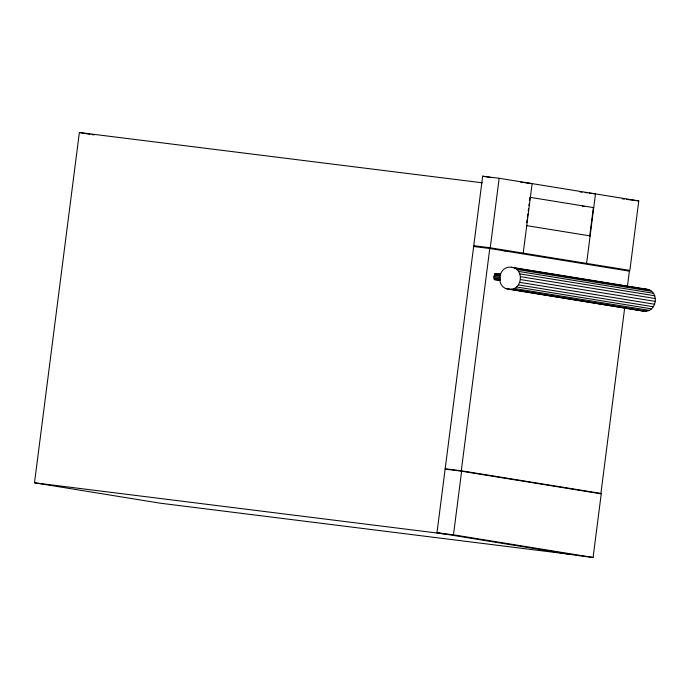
<?xml version="1.0" encoding="UTF-8"?>
<svg xmlns="http://www.w3.org/2000/svg" width="690" height="690" viewBox="0 0 690 690"><rect width="100%" height="100%" fill="white"/><g stroke="black" fill="none" stroke-linecap="round" stroke-linejoin="round"><path stroke-width="1.03" d="M508.651 289.248C522.158 291.206 525.073 268.721 511.463 267.263C497.956 265.305 495.041 287.79 508.651 289.248L643.589 311.138C657.096 313.096 660.011 290.611 646.401 289.153L511.463 267.263M499.758 280.382L494.506 279.726L493.971 276.431L495.317 273.447L500.561 274.103M569.698 554.294L160.322 503.208L34.5 482.802L79.367 132.532L482.336 182.807M436.977 532.758L482.655 176.209L499.155 178.27L638.768 200.911L629.866 270.42L489.874 247.727L461.248 471.158L601.24 493.85L593.09 557.468L576.599 555.407L436.977 532.758L453.477 534.819L593.09 557.468M453.477 534.819L461.627 471.21L445.128 469.148M499.155 178.27L490.245 247.77L473.754 245.709M526.772 222.447L527.169 219.299M527.445 217.212L527.841 214.064M528.247 210.924L528.514 208.829M528.92 205.689L529.187 203.593M529.584 200.454L529.989 197.314L593.745 207.638M523.218 253.118L532.128 183.618L524.909 182.712M589.743 235.868L593.366 207.595M586.595 263.399L595.505 193.899L589.312 193.122M600.861 493.807L624.735 307.49M627.331 287.187L629.487 270.368M643.641 289.188L646.401 289.153M520.786 182.203L522.848 182.462M580.04 191.967L582.101 192.225M585.189 192.614L587.25 192.864M622.268 198.858L624.329 199.117M626.391 199.367L638.768 200.911M582.282 206.207L584.465 206.483M473.651 246.494L489.771 248.512L629.384 271.153M580.411 262.631L582.472 262.89M494.928 273.628L500.172 274.284M494.532 274.258L500.828 275.043M494.204 275.241L499.448 275.897M493.971 276.431L500.276 277.216M493.893 277.647L500.19 278.432M493.962 278.7L500.259 279.485M494.178 279.433L500.147 280.2M445.179 468.752L461.3 470.77L600.912 493.41M34.5 482.802L443.877 533.879M482.655 176.209L491.168 177.589M79.367 132.532L89.942 134.248M92.055 134.593L94.176 134.938M526.366 225.587L590.123 235.911M503.536 250.548L505.666 250.893M514.136 267.979L649.074 289.86M575.641 278.156L577.763 278.501M579.893 278.846L582.015 279.191M584.137 279.536L586.267 279.881M588.389 280.226L590.511 280.571M592.641 280.916L594.763 281.261M596.893 281.606L599.015 281.951M601.137 282.296L603.267 282.641M605.389 282.978L607.511 283.323M609.641 283.668L611.763 284.013M613.893 284.358L616.015 284.703M618.136 285.048L620.267 285.393M622.389 285.738L624.519 286.083M626.641 286.428L628.763 286.773M630.893 287.118L633.015 287.463M635.136 287.808L637.267 288.153M639.389 288.498L641.519 288.843M516.525 269.393L651.464 291.275M518.475 271.412L653.413 293.293M519.855 273.896L654.793 295.786M520.562 276.673L655.5 298.563M520.553 279.571L655.491 301.452M519.829 282.365L654.767 304.255M518.44 284.892L653.387 306.774M516.482 286.954L651.42 308.844M514.085 288.437L649.023 310.319M511.411 289.214L646.349 311.104M505.977 288.541L643.589 311.138"/></g></svg>
